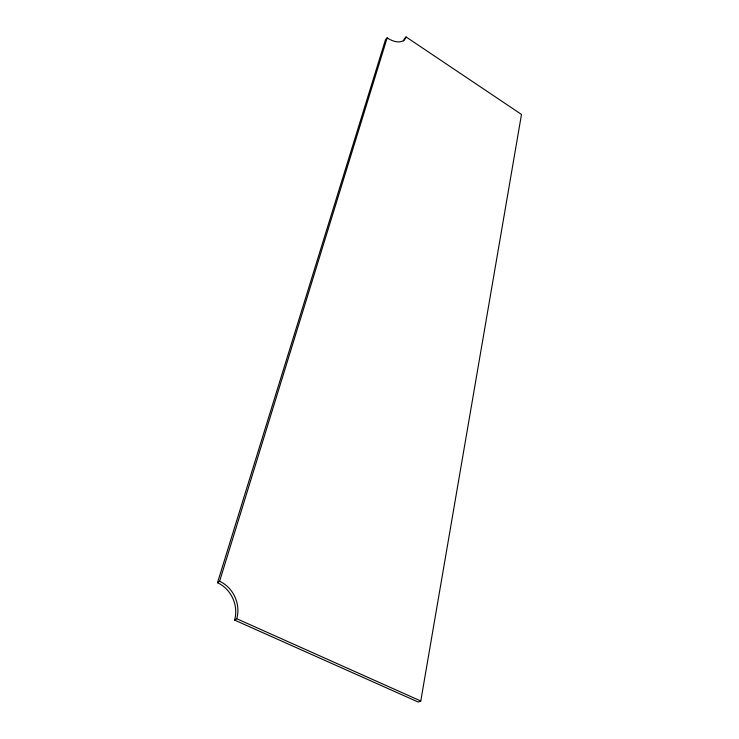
<?xml version="1.0" encoding="UTF-8"?>
<svg xmlns="http://www.w3.org/2000/svg" width="739" height="739" viewBox="0 0 739 739"><rect width="100%" height="100%" fill="white"/><g stroke="black" fill="none" stroke-linecap="round" stroke-linejoin="round"><path stroke-width="1.11" d="M420.777 700.997L521.494 114.425L406.071 36.95A19.149 10.928 42.7 0 1 387.153 37.865L385.444 39.86L217.506 582.72A29.403 26.077 65.9 0 1 234.577 620.086L418.246 702.05L420.777 700.997L236.739 618.719A29.486 26.114 65.7 0 0 219.594 581.26L387.153 37.865M406.071 36.95L404.353 38.918A19.112 10.937 42.7 0 1 403.42 40.913M217.506 582.72L219.594 581.26M234.577 620.086L236.739 618.719"/></g></svg>
